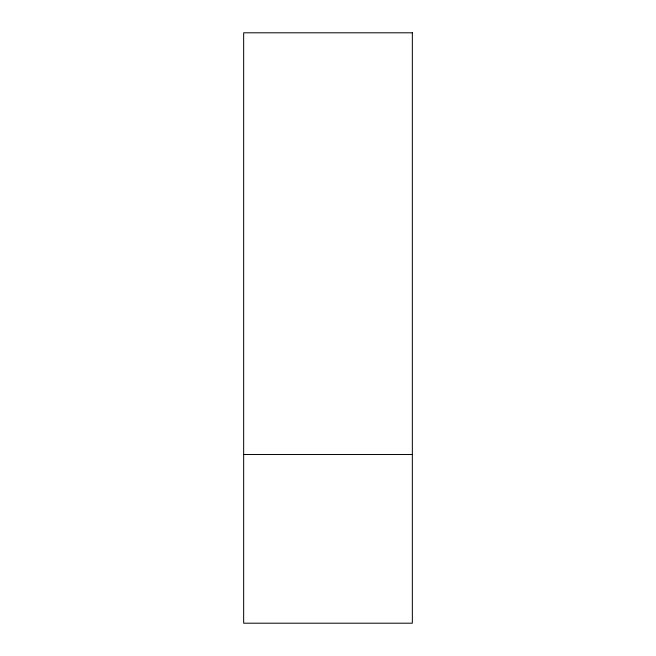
<?xml version="1.0" encoding="UTF-8"?>
<svg xmlns="http://www.w3.org/2000/svg" width="656" height="656" viewBox="0 0 656 656"><rect width="100%" height="100%" fill="white"/><g stroke="black" fill="none" stroke-linecap="round" stroke-linejoin="round"><path stroke-width="0.98" d="M243.655 454.518L412.345 454.518M412.345 32.8L243.655 32.8L243.655 623.2L412.345 623.2L412.345 32.8"/></g></svg>
